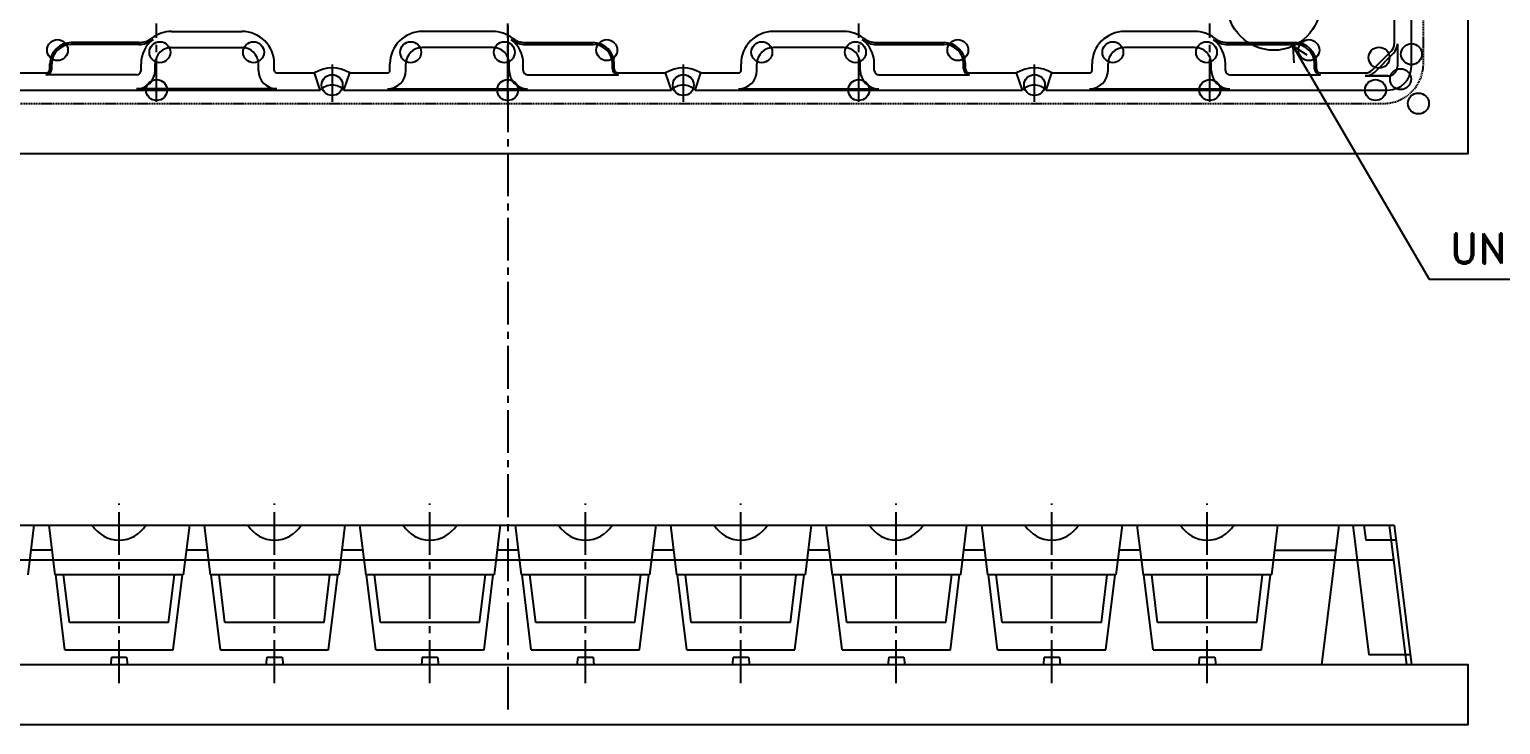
# Model space of a CAD drawing. Extents: x -808 to -24, y -277 to 138.
# Drawn here: x -595.8 to -301, y -247 to -107.6 of the extents above; entities that cross this region are included whole.
import ezdxf
from ezdxf import colors
from ezdxf.entities.mleader import LeaderData, LeaderLine
from ezdxf.math import Vec2, Vec3

# ---------------------------------------------------------------- set-up
doc = ezdxf.new("R2010")
doc.units = 0
doc.header["$LTSCALE"] = 0.45
doc.header["$MEASUREMENT"] = 0
doc.linetypes.add('CENTER2', pattern=[28.575, 19.05, -3.175, 3.175, -3.175])
doc.linetypes.add('HIDDENX2', pattern=[0.75, 0.5, -0.25])
doc.layers.get('0').update_dxf_attribs({"linetype": 'CONTINUOUS'})
for name, color, linetype in [('ANA 10', 7, 'CONTINUOUS'), ('ANA 12', 6, 'CONTINUOUS'), ('ANA 33', 4, 'CONTINUOUS'), ('ANA 35', 140, 'CONTINUOUS'), ('ANA NEJI', 1, 'CONTINUOUS'), ('CENTER', 243, 'CENTER2'), ('DETAIL', 6, 'CONTINUOUS'), ('DIMENSION', 3, 'CONTINUOUS'), ('HIDDEN', 5, 'HIDDENX2'), ('LINE', 7, 'CONTINUOUS'), ('LINE1', 30, 'CONTINUOUS'), ('LINE2', 110, 'CONTINUOUS'), ('LINE3', 230, 'CONTINUOUS'), ('LINE6', 60, 'CONTINUOUS'), ('LINE8', 200, 'CONTINUOUS'), ('LINE9', 140, 'CONTINUOUS'), ('SECTION', 31, 'CONTINUOUS'), ('TEXT', 4, 'CONTINUOUS')]:
    doc.layers.add(name, color=color, linetype=linetype)
doc.styles.add('ROMAND', font='romand.shx', dxfattribs={"height": 6})

# ---------------------------------------------------------------- blocks, each defined once
blk = doc.blocks.new('ARROWHEAD')
for p in [(-1, 0), (-0.5, 0.25), (-0.5, -0.25)]:
    blk.add_line(p, (0, 0))

msp = doc.modelspace()

# ---------------------------------------------------------------- linework, layer by layer
at = {"layer": 'ANA 10'}
for centre in [(-318.895, -112.6), (-570.35, -119.8), (-535.175, -118.8), (-500, -119.8), (-464.8013, -118.80009), (-429.65, -119.8), (-394.42708, -118.80035), (-359.3, -119.8), (-326.095, -119.8), (-321.0716, -117.6234)]:
    msp.add_circle(centre, 2.1, dxfattribs=at)
at = {"layer": 'ANA 12'}
for centre in [(-569.68345, -112.22155), (-550.91655, -112.22155), (-519.43345, -112.22155), (-500.66655, -112.22155), (-449.08345, -112.22155), (-430.31655, -112.22155), (-378.73345, -112.22155), (-359.96655, -112.22155)]:
    msp.add_circle(centre, 2.1, dxfattribs=at)
at = {"layer": 'ANA 33'}
msp.add_circle((-325.38626, -113.30874), 2.1, dxfattribs=at)
at = {"layer": 'ANA 35'}
for centre in [(-590.20772, -111.79728), (-480.14228, -111.79728), (-409.79228, -111.79728), (-339.44228, -111.79728)]:
    msp.add_circle(centre, 2.1, dxfattribs=at)
at = {"layer": 'ANA NEJI'}
msp.add_circle((-317.5, -122.5), 2.1, dxfattribs=at)
at = {"layer": 'CENTER'}
for p, q in [((-500, 137.5), (-500, -244.89837)), ((-570.35, -122.195), (-570.35, -106.44006)), ((-500, -122.195), (-500, -106.44006)), ((-429.65, -122.195), (-429.65, -106.44006)), ((-359.3, -122.195), (-359.3, -106.44006)), ((-535.175, -114.65638), (-535.175, -122.195)), ((-464.825, -114.65638), (-464.825, -122.195)), ((-394.475, -114.65638), (-394.475, -122.195)), ((-577.875, -238.68892), (-577.875, -202.71997)), ((-546.725, -238.68892), (-546.725, -202.71997)), ((-515.575, -238.68892), (-515.575, -202.71997)), ((-484.425, -238.68892), (-484.425, -202.71997)), ((-453.275, -238.68892), (-453.275, -202.71997)), ((-422.125, -238.68892), (-422.125, -202.71997)), ((-390.975, -238.68892), (-390.975, -202.71997)), ((-359.825, -238.68892), (-359.825, -202.71997))]:
    msp.add_line(p, q, dxfattribs=at)
at = {"layer": 'DETAIL'}
for p, q in [((-567.35, -111.255), (-553.25, -111.255)), ((-503, -111.255), (-517.1, -111.255)), ((-432.65, -111.255), (-446.75, -111.255)), ((-362.3, -111.255), (-376.4, -111.255)), ((-570.65, -115.85443), (-570.65, -114.555)), ((-549.95, -115.85443), (-549.95, -114.555)), ((-520.4, -115.85443), (-520.4, -114.555)), ((-499.7, -115.85443), (-499.7, -114.555)), ((-450.05, -115.85443), (-450.05, -114.555)), ((-429.35, -115.85443), (-429.35, -114.555)), ((-379.7, -115.85443), (-379.7, -114.555)), ((-359, -115.85443), (-359, -114.555)), ((-546.25, -119.55443), (-574.35, -119.55443)), ((-524.1, -119.55443), (-496, -119.55443)), ((-453.75, -119.55443), (-425.65, -119.55443)), ((-383.4, -119.55443), (-355.3, -119.55443)), ((-330.6324, -207.01412), (-327.44, -233.01412)), ((-319.14057, -233.01412), (-327.44, -233.01412))]:
    msp.add_line(p, q, dxfattribs=at)
for centre, radius, start, end in [((-567.35, -114.555), 3.3, 90, 180), ((-553.25, -114.555), 3.3, 0, 90), ((-517.1, -114.555), 3.3, 90, 180), ((-503, -114.555), 3.3, 0, 90), ((-446.75, -114.555), 3.3, 90, 180), ((-432.65, -114.555), 3.3, 0, 90), ((-376.4, -114.555), 3.3, 90, 180), ((-362.3, -114.555), 3.3, 0, 90), ((-574.35, -115.85443), 3.7, 270, 0), ((-546.25, -115.85443), 3.7, 180, 270), ((-524.1, -115.85443), 3.7, 270, 0), ((-496, -115.85443), 3.7, 180, 270), ((-453.75, -115.85443), 3.7, 270, 0), ((-425.65, -115.85443), 3.7, 180, 270), ((-383.4, -115.85443), 3.7, 270, 0), ((-355.3, -115.85443), 3.7, 180, 270)]:
    msp.add_arc(centre, radius, start, end, dxfattribs=at)
at = {"layer": 'DIMENSION'}
msp.add_circle((-346.47591, -102.44578), 9.38058, dxfattribs=at)
at = {"layer": 'HIDDEN'}
msp.add_lwpolyline([(-671.5, -122.5), (-324.5, -122.5, 0.414213562), (-316.5, -114.5), (-316.5, 114.5, 0.414213562), (-324.5, 122.5), (-671.5, 122.5), (-683.5, 110.5), (-683.5, -110.5)], format="xyb", close=True, dxfattribs=at)
at = {"layer": 'LINE'}
for p, q in [((-537.54143, -119.8), (-538.70713, -116.36203)), ((-532.80857, -119.8), (-531.64287, -116.36203)), ((-467.19143, -119.8), (-468.35713, -116.36203)), ((-462.45857, -119.8), (-461.29287, -116.36203)), ((-396.84143, -119.8), (-398.00713, -116.36203)), ((-392.10857, -119.8), (-390.94287, -116.36203)), ((-333.45203, -207.01412), (-336.89, -235.01412)), ((-323.33297, -207.01412), (-319.895, -235.01412)), ((-322.33297, -207.01412), (-318.895, -235.01412)), ((-579.40082, -233.51412), (-579.585, -235.01412)), ((-576.34918, -233.51412), (-576.165, -235.01412)), ((-548.25082, -233.51412), (-548.435, -235.01412)), ((-545.19918, -233.51412), (-545.015, -235.01412)), ((-517.10082, -233.51412), (-517.285, -235.01412)), ((-514.04918, -233.51412), (-513.865, -235.01412)), ((-485.95082, -233.51412), (-486.135, -235.01412)), ((-482.89918, -233.51412), (-482.715, -235.01412)), ((-454.80082, -233.51412), (-454.985, -235.01412)), ((-451.74918, -233.51412), (-451.565, -235.01412)), ((-423.65082, -233.51412), (-423.835, -235.01412)), ((-420.59918, -233.51412), (-420.415, -235.01412)), ((-392.50082, -233.51412), (-392.685, -235.01412)), ((-389.44918, -233.51412), (-389.265, -235.01412)), ((-361.35082, -233.51412), (-361.535, -235.01412)), ((-358.29918, -233.51412), (-358.115, -235.01412)), ((-315.825, -235.01412), (-319.895, -235.01412))]:
    msp.add_line(p, q, dxfattribs=at)
for points in [[(-692.5, -132.5), (-307.5, -132.5), (-307.5, 132.5), (-692.5, 132.5)], [(-692.5, -247.01412), (-307.5, -247.01412), (-307.5, -235.01412), (-692.5, -235.01412)]]:
    msp.add_lwpolyline(points, close=True, dxfattribs=at)
msp.add_lwpolyline([(-392.10857, -119.8), (-323.595, -119.8, 0.414213562), (-318.895, -115.1), (-318.895, -37.54143)], format="xyb", dxfattribs=at)
for points in [[(-603.15857, -119.8), (-537.54143, -119.8)], [(-532.80857, -119.8), (-467.19143, -119.8)], [(-462.45857, -119.8), (-396.84143, -119.8)]]:
    msp.add_lwpolyline(points, dxfattribs=at)
for centre in [(-535.175, -122.1), (-464.825, -122.1), (-394.475, -122.1)]:
    msp.add_arc(centre, 3.3, 44.1843852, 135.8156148, dxfattribs=at)
at = {"layer": 'LINE1'}
for p, q in [((-587.815, -226.51412), (-588.98145, -217.01412)), ((-567.935, -226.51412), (-566.76855, -217.01412)), ((-556.665, -226.51412), (-557.83145, -217.01412)), ((-536.785, -226.51412), (-535.61855, -217.01412)), ((-525.515, -226.51412), (-526.68145, -217.01412)), ((-505.635, -226.51412), (-504.46855, -217.01412)), ((-494.365, -226.51412), (-495.53145, -217.01412)), ((-474.485, -226.51412), (-473.31855, -217.01412)), ((-463.215, -226.51412), (-464.38145, -217.01412)), ((-443.335, -226.51412), (-442.16855, -217.01412)), ((-432.065, -226.51412), (-433.23145, -217.01412)), ((-412.185, -226.51412), (-411.01855, -217.01412)), ((-400.915, -226.51412), (-402.08145, -217.01412)), ((-381.035, -226.51412), (-379.86855, -217.01412)), ((-369.765, -226.51412), (-370.93145, -217.01412)), ((-349.885, -226.51412), (-348.71855, -217.01412)), ((-567.935, -226.51412), (-587.815, -226.51412)), ((-536.785, -226.51412), (-556.665, -226.51412)), ((-505.635, -226.51412), (-525.515, -226.51412)), ((-474.485, -226.51412), (-494.365, -226.51412)), ((-443.335, -226.51412), (-463.215, -226.51412)), ((-412.185, -226.51412), (-432.065, -226.51412)), ((-381.035, -226.51412), (-400.915, -226.51412)), ((-349.885, -226.51412), (-369.765, -226.51412))]:
    msp.add_line(p, q, dxfattribs=at)
at = {"layer": 'LINE2'}
for p, q in [((-594.93715, -207.01412), (-596.165, -217.01412)), ((-591.96285, -207.01412), (-590.735, -217.01412)), ((-563.78715, -207.01412), (-565.015, -217.01412)), ((-560.81285, -207.01412), (-559.585, -217.01412)), ((-532.63715, -207.01412), (-533.865, -217.01412)), ((-529.66285, -207.01412), (-528.435, -217.01412)), ((-501.48715, -207.01412), (-502.715, -217.01412)), ((-498.51285, -207.01412), (-497.285, -217.01412)), ((-470.33715, -207.01412), (-471.565, -217.01412)), ((-467.36285, -207.01412), (-466.135, -217.01412)), ((-439.18715, -207.01412), (-440.415, -217.01412)), ((-436.21285, -207.01412), (-434.985, -217.01412)), ((-408.03715, -207.01412), (-409.265, -217.01412)), ((-405.06285, -207.01412), (-403.835, -217.01412)), ((-376.88715, -207.01412), (-378.115, -217.01412)), ((-373.91285, -207.01412), (-372.685, -217.01412)), ((-345.73715, -207.01412), (-346.965, -217.01412)), ((-565.015, -217.01412), (-590.735, -217.01412)), ((-533.865, -217.01412), (-559.585, -217.01412)), ((-502.715, -217.01412), (-528.435, -217.01412)), ((-471.565, -217.01412), (-497.285, -217.01412)), ((-440.415, -217.01412), (-466.135, -217.01412)), ((-409.265, -217.01412), (-434.985, -217.01412)), ((-378.115, -217.01412), (-403.835, -217.01412)), ((-346.965, -217.01412), (-372.685, -217.01412))]:
    msp.add_line(p, q, dxfattribs=at)
at = {"layer": 'LINE3'}
for p, q in [((-588.725, -232.01412), (-590.56677, -217.01412)), ((-567.025, -232.01412), (-565.18323, -217.01412)), ((-557.575, -232.01412), (-559.41677, -217.01412)), ((-535.875, -232.01412), (-534.03323, -217.01412)), ((-526.425, -232.01412), (-528.26677, -217.01412)), ((-504.725, -232.01412), (-502.88323, -217.01412)), ((-495.275, -232.01412), (-497.11677, -217.01412)), ((-473.575, -232.01412), (-471.73323, -217.01412)), ((-464.125, -232.01412), (-465.96677, -217.01412)), ((-442.425, -232.01412), (-440.58323, -217.01412)), ((-432.975, -232.01412), (-434.81677, -217.01412)), ((-411.275, -232.01412), (-409.43323, -217.01412)), ((-401.825, -232.01412), (-403.66677, -217.01412)), ((-380.125, -232.01412), (-378.28323, -217.01412)), ((-370.675, -232.01412), (-372.51677, -217.01412)), ((-348.975, -232.01412), (-347.13323, -217.01412)), ((-588.725, -232.01412), (-567.025, -232.01412)), ((-557.575, -232.01412), (-535.875, -232.01412)), ((-526.425, -232.01412), (-504.725, -232.01412)), ((-495.275, -232.01412), (-473.575, -232.01412)), ((-464.125, -232.01412), (-442.425, -232.01412)), ((-432.975, -232.01412), (-411.275, -232.01412)), ((-401.825, -232.01412), (-380.125, -232.01412)), ((-370.675, -232.01412), (-348.975, -232.01412))]:
    msp.add_line(p, q, dxfattribs=at)
at = {"layer": 'LINE6'}
for p, q in [((-579.40082, -233.51412), (-576.34918, -233.51412)), ((-548.25082, -233.51412), (-545.19918, -233.51412)), ((-517.10082, -233.51412), (-514.04918, -233.51412)), ((-485.95082, -233.51412), (-482.89918, -233.51412)), ((-454.80082, -233.51412), (-451.74918, -233.51412)), ((-423.65082, -233.51412), (-420.59918, -233.51412)), ((-392.50082, -233.51412), (-389.44918, -233.51412)), ((-361.35082, -233.51412), (-358.29918, -233.51412))]:
    msp.add_line(p, q, dxfattribs=at)
at = {"layer": 'LINE8'}
for centre in [(-577.875, -203.71412), (-546.725, -203.71412), (-515.575, -203.71412), (-484.425, -203.71412), (-453.275, -203.71412), (-422.125, -203.71412), (-390.975, -203.71412), (-359.825, -203.71412)]:
    msp.add_arc(centre, 6.3, 211.5881355, 328.4118645, dxfattribs=at)
at = {"layer": 'LINE9'}
for p, q in [((-573.92267, -110.655), (-587.45, -110.655)), ((-496.42733, -110.655), (-482.9, -110.655)), ((-426.07733, -110.655), (-412.55, -110.655)), ((-355.72733, -110.655), (-342.2, -110.655)), ((-591.35, -115.53039), (-591.35, -114.555)), ((-573.47404, -115.85443), (-573.47404, -114.555)), ((-496.87596, -115.85443), (-496.87596, -114.555)), ((-479, -115.53039), (-479, -114.555)), ((-426.52596, -115.85443), (-426.52596, -114.555)), ((-408.65, -115.53039), (-408.65, -114.555)), ((-356.17596, -115.85443), (-356.17596, -114.555)), ((-338.3, -115.53039), (-338.3, -114.555)), ((-574.35, -116.73039), (-592.55, -116.73039)), ((-496, -116.73039), (-477.8, -116.73039)), ((-425.65, -116.73039), (-407.45, -116.73039)), ((-355.3, -116.73039), (-337.1, -116.73039)), ((-328.40835, -207.01412), (-328.04, -210.01412)), ((-321.96461, -210.01412), (-328.04, -210.01412))]:
    msp.add_line(p, q, dxfattribs=at)
for centre, radius, start, end in [((-587.45, -114.555), 3.9, 90, 180), ((-573.92267, -105.955), 4.7, 270, 307.389362), ((-567.35, -114.555), 6.12404, 127.389362, 180), ((-503, -114.555), 6.12404, 0, 52.610638), ((-496.42733, -105.955), 4.7, 232.610638, 270), ((-482.9, -114.555), 3.9, 0, 90), ((-432.65, -114.555), 6.12404, 0, 52.610638), ((-426.07733, -105.955), 4.7, 232.610638, 270), ((-412.55, -114.555), 3.9, 0, 90), ((-362.3, -114.555), 6.12404, 0, 52.610638), ((-355.72733, -105.955), 4.7, 232.610638, 270), ((-342.2, -114.555), 3.9, 0, 90), ((-592.55, -115.53039), 1.2, 270, 0), ((-574.35, -115.85443), 0.87596, 270, 0), ((-496, -115.85443), 0.87596, 180, 270), ((-477.8, -115.53039), 1.2, 180, 270), ((-425.65, -115.85443), 0.87596, 180, 270), ((-407.45, -115.53039), 1.2, 180, 270), ((-355.3, -115.85443), 0.87596, 180, 270), ((-337.1, -115.53039), 1.2, 180, 270)]:
    msp.add_arc(centre, radius, start, end, dxfattribs=at)
at = {"layer": 'SECTION'}
for p, q in [((-322.33297, -92.55), (-322.33297, -110.52316)), ((-567.35, -108.0626), (-553.25, -108.0626)), ((-503, -108.0626), (-517.1, -108.0626)), ((-432.65, -108.0626), (-446.75, -108.0626)), ((-362.3, -108.0626), (-376.4, -108.0626)), ((-573.92267, -110.28665), (-587.45, -110.28665)), ((-496.42733, -110.28665), (-482.9, -110.28665)), ((-426.07733, -110.28665), (-412.55, -110.28665)), ((-355.72733, -110.28665), (-342.2, -110.28665)), ((-326.69676, -115.75103), (-322.94397, -111.99824)), ((-591.71835, -115.53039), (-591.71835, -114.555)), ((-546.7576, -115.85443), (-546.7576, -114.555)), ((-523.5924, -115.85443), (-523.5924, -114.555)), ((-478.63165, -115.53039), (-478.63165, -114.555)), ((-453.2424, -115.85443), (-453.2424, -114.555)), ((-408.28165, -115.53039), (-408.28165, -114.555)), ((-382.8924, -115.85443), (-382.8924, -114.555)), ((-337.93165, -115.53039), (-337.93165, -114.555)), ((-677.66703, -207.01412), (-322.33297, -207.01412)), ((-677.66703, -214.01412), (-322.33297, -214.01412))]:
    msp.add_line(p, q, dxfattribs=at)
for points in [[(-601.99287, -116.36203), (-592.55, -116.36203)], [(-546.25, -116.36203), (-538.70713, -116.36203)], [(-531.64287, -116.36203), (-524.1, -116.36203)], [(-477.8, -116.36203), (-468.35713, -116.36203)], [(-461.29287, -116.36203), (-453.75, -116.36203)], [(-407.45, -116.36203), (-398.00713, -116.36203)], [(-390.94287, -116.36203), (-383.4, -116.36203)], [(-337.1, -116.36203), (-328.17184, -116.36203)]]:
    msp.add_lwpolyline(points, dxfattribs=at)
for centre, radius, start, end in [((-567.35, -114.555), 6.4924, 90, 127.389362), ((-553.25, -114.555), 6.4924, 0, 90), ((-517.1, -114.555), 6.4924, 90, 180), ((-503, -114.555), 6.4924, 52.610638, 90), ((-446.75, -114.555), 6.4924, 90, 180), ((-432.65, -114.555), 6.4924, 52.610638, 90), ((-376.4, -114.555), 6.4924, 90, 180), ((-362.3, -114.555), 6.4924, 52.610638, 90), ((-587.45, -114.555), 4.26835, 90, 180), ((-573.92267, -105.955), 4.33165, 270, 307.389362), ((-496.42733, -105.955), 4.33165, 232.610638, 270), ((-482.9, -114.555), 4.26835, 0, 90), ((-426.07733, -105.955), 4.33165, 232.610638, 270), ((-412.55, -114.555), 4.26835, 0, 90), ((-355.72733, -105.955), 4.33165, 232.610638, 270), ((-342.2, -114.555), 4.26835, 0, 90), ((-324.41904, -110.52316), 2.08608, 315, 0), ((-592.55, -115.53039), 0.83165, 270, 0), ((-546.25, -115.85443), 0.5076, 180, 270), ((-535.175, -122.1), 6.73797, 58.3847345, 121.6152655), ((-524.1, -115.85443), 0.5076, 270, 0), ((-477.8, -115.53039), 0.83165, 180, 270), ((-464.825, -122.1), 6.73797, 58.3847345, 121.6152655), ((-453.75, -115.85443), 0.5076, 270, 0), ((-407.45, -115.53039), 0.83165, 180, 270), ((-394.475, -122.1), 6.73797, 58.3847345, 121.6152655), ((-383.4, -115.85443), 0.5076, 270, 0), ((-337.1, -115.53039), 0.83165, 180, 270), ((-328.17184, -114.27596), 2.08608, 270, 315)]:
    msp.add_arc(centre, radius, start, end, dxfattribs=at)
at = {"layer": 'TEXT'}
for p, q in [((-321.71904, -110.52316), (-321.71904, -115.1)), ((-326.26265, -116.18514), (-322.50986, -112.43235)), ((-328.17184, -116.97596), (-323.595, -116.97596)), ((-323.595, -116.97596), (-328.17184, -116.97596)), ((-591.34892, -212.01412), (-595.55108, -212.01412)), ((-560.19892, -212.01412), (-564.40108, -212.01412)), ((-529.04892, -212.01412), (-533.25108, -212.01412)), ((-497.89892, -212.01412), (-502.10108, -212.01412)), ((-466.74892, -212.01412), (-470.95108, -212.01412)), ((-435.59892, -212.01412), (-439.80108, -212.01412)), ((-404.44892, -212.01412), (-408.65108, -212.01412)), ((-373.29892, -212.01412), (-377.50108, -212.01412)), ((-346.35108, -212.01412), (-334.06596, -212.01412))]:
    msp.add_line(p, q, dxfattribs=at)
for centre, radius, start, end in [((-324.41904, -110.52316), 2.7, 315, 0), ((-328.17184, -114.27596), 2.7, 270, 315), ((-323.595, -115.1), 1.87596, 270, 0)]:
    msp.add_arc(centre, radius, start, end, dxfattribs=at)

# ---------------------------------------------------------------- texts
at = {"layer": 'DIMENSION', "style": 'ROMAND'}
msp.add_text('UNDER STACKS', height=6, dxfattribs=at).set_placement((-311.1397, -154.58511))

# ---------------------------------------------------------------- leaders
at = {"layer": 'DIMENSION'}
ml = msp.add_multileader_mtext('Standard', dxfattribs=at)
ml.set_content('', color=256, style='STANDARD')
ml.set_leader_properties()
ml.set_arrow_properties(name='ARROWHEAD')
ml.build(insert=Vec2(0, 0))
ml.multileader.update_dxf_attribs({"text_right_attachment_type": 6, "dogleg_length": 0.36, "arrow_head_size": 6})
ctx = ml.context
ctx.base_point, ctx.char_height, ctx.arrow_head_size, ctx.landing_gap_size, ctx.plane_origin = Vec3(-242.15647, -157.72286), 0.18, 6, 0.09, Vec3(-309.12682, -103.43465)
ctx.right_attachment = 6
notes = []
notes.append((ctx, [(0, (1, 1, 0), (-315.3241, -157.72286), (1, 0), 73.16762, [(0, [(-342.582, -110.97998)], 0, [])])]))
ctx.mtext.insert, ctx.mtext.flow_direction = Vec3(-242.06647, -157.63286), 5
for ctx, leaders in notes:
    for number, flags, end, landing, length, lines in leaders:
        leader = LeaderData()
        leader.index, (leader.has_last_leader_line, leader.has_dogleg_vector, leader.attachment_direction) = number, flags
        leader.last_leader_point, leader.dogleg_vector, leader.dogleg_length = Vec3(end), Vec3(landing), length
        for number, points, colour, breaks in lines:
            line = LeaderLine()
            line.index, line.vertices, line.color, line.breaks = number, Vec3.list(points), colors.encode_raw_color(colour), breaks
            leader.lines.append(line)
        ctx.leaders.append(leader)

doc.saveas('drawing.dxf')
